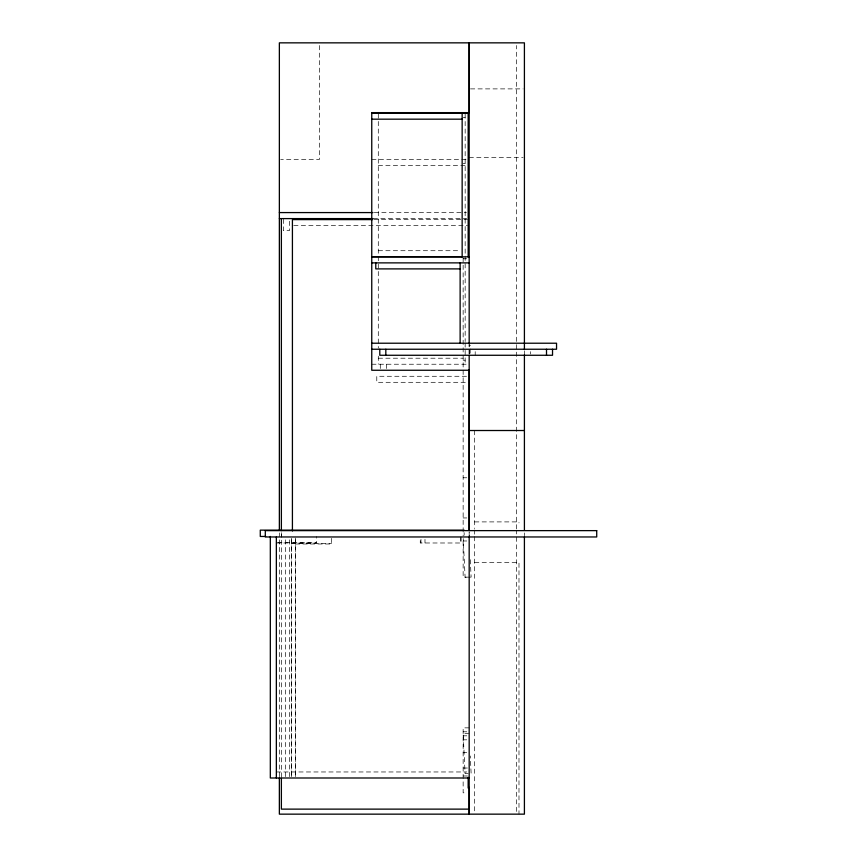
<?xml version="1.0" encoding="UTF-8"?>
<svg xmlns="http://www.w3.org/2000/svg" width="857" height="857" viewBox="0 0 857 857"><rect width="100%" height="100%" fill="white"/><g stroke="black" fill="none" stroke-linecap="round" stroke-linejoin="round"><path stroke-width="0.64" stroke-dasharray="4.29 3.21" d="M279.361 776.656L279.361 532.947M281.375 776.988L281.375 531.94L281.375 537.264M285.392 776.656L285.392 536.964M289.409 776.656L289.409 536.964M291.412 776.656L291.412 537.468L291.412 776.796M295.429 776.656L295.429 538.303M319.532 45.528L319.532 159.348L280.7 159.348M469.175 535.957L469.175 531.94L469.175 536M469.175 353.845L469.175 344.471L469.175 355.269M470.172 353.223L470.172 345.21M516.375 811.472L516.375 530.269M516.375 528.93L516.375 342.8M516.375 341.461L516.375 45.528M469.175 733.238L463.155 733.528L465.105 773.657L471.125 773.368L470.279 755.981M470.493 88.892L523.091 88.892M463.144 117.645L465.158 117.645M469.175 157.345L523.091 157.345M371.756 159.348L469.175 159.348M463.144 163.366L465.158 163.366M378.291 165.38L466.497 165.38M374.273 212.579L466.497 212.579M373.277 218.599L466.765 218.599M373.941 219.606L467.504 219.606M293.758 225.637L467.504 225.637M378.291 250.715L460.498 250.715M463.144 258.771L466.765 258.771M378.291 358.205L463.144 358.205M463.144 360.208L465.158 360.208M371.756 364.225L469.175 364.225M466.497 376.277L376.78 376.277L376.78 382.308L466.497 382.308M463.144 477.778L466.765 477.778M463.144 517.949L466.765 517.949M474.596 521.902L518.988 521.902L518.988 522.899M463.144 540.981L466.765 540.981M277.689 542.492L316.522 542.492M276.35 542.984L316.522 542.984L316.522 536.461M291.412 543.499L331.584 543.499M295.429 543.991L331.584 543.991L331.584 537.468M474.596 562.578L518.988 562.578L518.988 814.15M469.175 577.136L463.144 577.136L463.144 538.303M469.175 727.85L463.144 727.85L463.144 792.821L466.765 792.821M463.144 731.792L466.765 731.792M463.144 735.82L466.765 735.82M463.144 739.827L466.765 739.827M463.144 752.65L466.765 752.65M463.144 768.022L469.175 768.022M276.35 771.964L466.765 771.964M463.144 775.992L469.175 775.981M470.279 559.696L471.125 577.082L465.105 577.382L463.219 538.592M530.44 351.649L530.44 354.059M524.409 350.834L524.409 355.269M524.409 532.947L524.409 535.636M475.196 351.649L475.196 355.269M474.596 430.514L474.596 528.576M474.596 529.905L474.596 535.239M474.596 536.578L474.596 811.483M465.158 113.96L465.158 255.407M465.158 256.125L465.158 341.536M465.158 342.875L465.158 364.225M464.151 532.668L464.151 535.197M463.144 257.732L463.144 535.925M461.141 536.964L461.141 542.995L420.273 542.984L420.273 539.374M460.445 536.964L460.445 542.984M424.986 539.374L424.986 542.984M420.969 539.374L420.969 542.995M386.325 364.225L386.325 370.256M380.294 364.225L380.294 370.256M378.291 113.96L378.291 348.21M378.291 356.191L378.291 364.225M295.429 537.971L295.429 776.785M289.409 221.277L289.409 230.651L283.378 230.651L283.378 218.599"/><path stroke-width="1.29" d="M270.319 536.461L270.319 777.995L469.175 777.995M276.35 777.995L276.35 536.964M279.361 777.995L279.361 814.15L524.409 814.15L524.409 536.964M279.361 530.269L279.361 42.85L524.409 42.85L524.409 349.238M281.375 778.327L281.375 809.126L469.175 809.126M281.375 530.633L281.375 218.599M292.419 530.933L292.419 219.606L372.613 219.606M469.175 787.369L469.175 814.15L469.175 536.964M469.175 369.581L469.175 530.269L469.175 355.655M469.175 112.481L469.175 42.85L469.175 343.625M469.175 112.631L371.756 112.631L371.756 370.256L469.175 370.256M371.756 113.156L468.168 113.156L468.168 256.843M371.756 119.177L462.148 119.177M279.361 212.579L372.934 212.579M279.361 218.599L372.934 218.599M371.756 256.746L462.148 256.746M371.756 256.843L469.175 256.843M371.756 262.874L469.175 262.874M460.134 268.894L375.773 268.894L375.773 262.874M371.756 343.218L556.547 343.218L556.547 349.238L371.756 349.238M469.175 430.514L524.409 430.514M464.151 530.14L260.282 530.14L260.282 536.461L265.616 536.461M469.175 788.033L468.168 788.033L468.168 777.32M552.529 349.238L552.529 355.269L379.79 355.269L379.79 349.238M546.509 349.238L546.509 355.269M524.409 354.852L524.409 530.312M462.148 113.156L462.148 256.843M460.134 262.874L460.134 343.218M385.821 349.238L385.821 355.269M596.718 530.633L265.306 530.633L265.306 536.964L596.718 536.964L596.718 530.633"/></g></svg>
